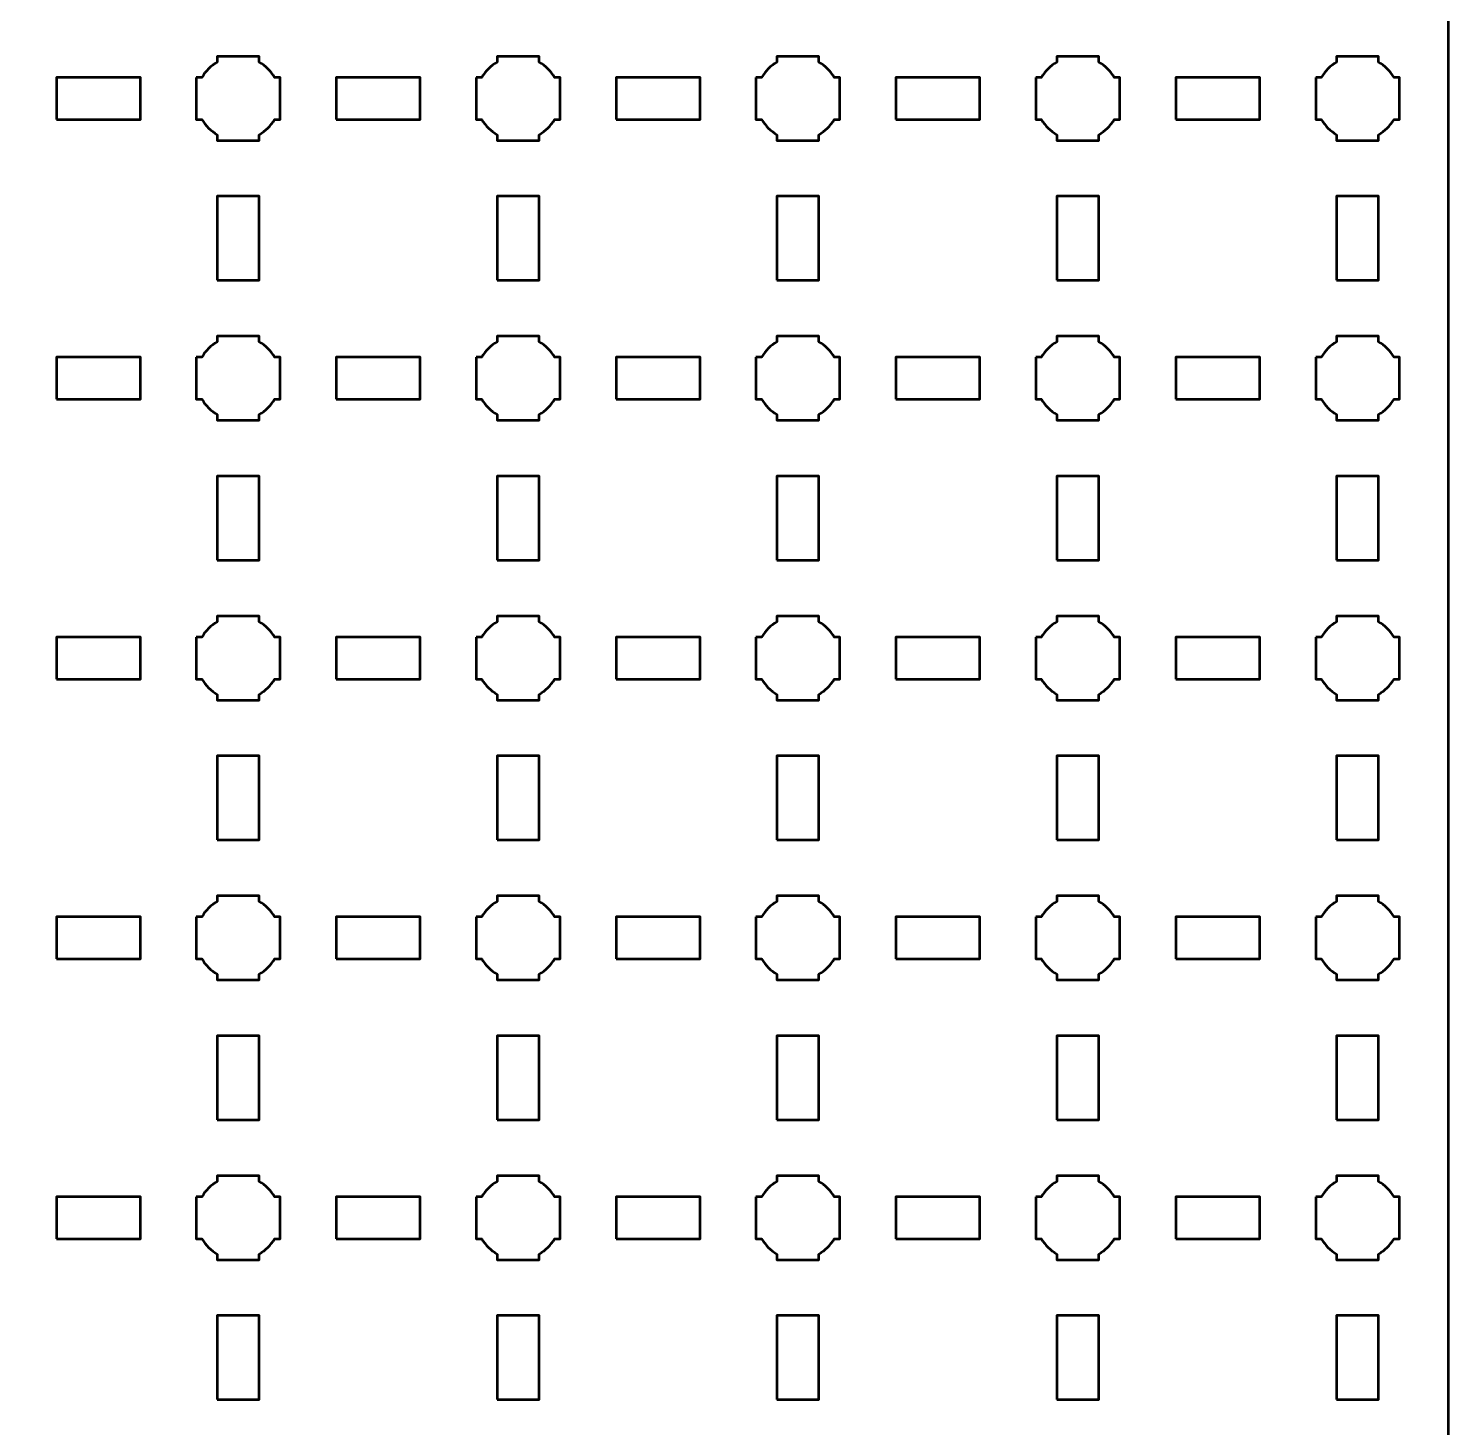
# Model space of a CAD drawing. Header units: centimetres. Extents: x -31.1 to 10.2, y -35.5 to 5.8.
# Drawn here: x 0 to 10.15, y -14.35 to -4.35 of the extents above; entities that cross this region are included whole.
import ezdxf

# ---------------------------------------------------------------- set-up
doc = ezdxf.new("R2010")
doc.units = ezdxf.units.CM
doc.header["$MEASUREMENT"] = 0
doc.layers.add('Layer 1', color=7, linetype='Continuous')

msp = doc.modelspace()

# ---------------------------------------------------------------- linework, layer by layer
at = {"layer": 'Layer 1', "color": 250, "lineweight": 53}
for points in [[(0.2, -5), (0.8, -5), (0.8, -4.7), (0.2, -4.7), (0.2, -5)], [(2.2, -5), (2.8, -5), (2.8, -4.7), (2.2, -4.7), (2.2, -5)], [(4.2, -5), (4.8, -5), (4.8, -4.7), (4.2, -4.7), (4.2, -5)], [(6.2, -5), (6.8, -5), (6.8, -4.7), (6.2, -4.7), (6.2, -5)], [(8.2, -5), (8.8, -5), (8.8, -4.7), (8.2, -4.7), (8.2, -5)], [(1.35, -6.15), (1.65, -6.15), (1.65, -5.55), (1.35, -5.55), (1.35, -6.15)], [(3.35, -6.15), (3.65, -6.15), (3.65, -5.55), (3.35, -5.55), (3.35, -6.15)], [(5.35, -6.15), (5.65, -6.15), (5.65, -5.55), (5.35, -5.55), (5.35, -6.15)], [(7.35, -6.15), (7.65, -6.15), (7.65, -5.55), (7.35, -5.55), (7.35, -6.15)], [(9.35, -6.15), (9.65, -6.15), (9.65, -5.55), (9.35, -5.55), (9.35, -6.15)], [(0.2, -7), (0.8, -7), (0.8, -6.7), (0.2, -6.7), (0.2, -7)], [(2.2, -7), (2.8, -7), (2.8, -6.7), (2.2, -6.7), (2.2, -7)], [(4.2, -7), (4.8, -7), (4.8, -6.7), (4.2, -6.7), (4.2, -7)], [(6.2, -7), (6.8, -7), (6.8, -6.7), (6.2, -6.7), (6.2, -7)], [(8.2, -7), (8.8, -7), (8.8, -6.7), (8.2, -6.7), (8.2, -7)], [(1.35, -8.15), (1.65, -8.15), (1.65, -7.55), (1.35, -7.55), (1.35, -8.15)], [(3.35, -8.15), (3.65, -8.15), (3.65, -7.55), (3.35, -7.55), (3.35, -8.15)], [(5.35, -8.15), (5.65, -8.15), (5.65, -7.55), (5.35, -7.55), (5.35, -8.15)], [(7.35, -8.15), (7.65, -8.15), (7.65, -7.55), (7.35, -7.55), (7.35, -8.15)], [(9.35, -8.15), (9.65, -8.15), (9.65, -7.55), (9.35, -7.55), (9.35, -8.15)], [(0.2, -9), (0.8, -9), (0.8, -8.7), (0.2, -8.7), (0.2, -9)], [(2.2, -9), (2.8, -9), (2.8, -8.7), (2.2, -8.7), (2.2, -9)], [(4.2, -9), (4.8, -9), (4.8, -8.7), (4.2, -8.7), (4.2, -9)], [(6.2, -9), (6.8, -9), (6.8, -8.7), (6.2, -8.7), (6.2, -9)], [(8.2, -9), (8.8, -9), (8.8, -8.7), (8.2, -8.7), (8.2, -9)], [(1.35, -10.15), (1.65, -10.15), (1.65, -9.55), (1.35, -9.55), (1.35, -10.15)], [(3.35, -10.15), (3.65, -10.15), (3.65, -9.55), (3.35, -9.55), (3.35, -10.15)], [(5.35, -10.15), (5.65, -10.15), (5.65, -9.55), (5.35, -9.55), (5.35, -10.15)], [(7.35, -10.15), (7.65, -10.15), (7.65, -9.55), (7.35, -9.55), (7.35, -10.15)], [(9.35, -10.15), (9.65, -10.15), (9.65, -9.55), (9.35, -9.55), (9.35, -10.15)], [(0.2, -11), (0.8, -11), (0.8, -10.7), (0.2, -10.7), (0.2, -11)], [(2.2, -11), (2.8, -11), (2.8, -10.7), (2.2, -10.7), (2.2, -11)], [(4.2, -11), (4.8, -11), (4.8, -10.7), (4.2, -10.7), (4.2, -11)], [(6.2, -11), (6.8, -11), (6.8, -10.7), (6.2, -10.7), (6.2, -11)], [(8.2, -11), (8.8, -11), (8.8, -10.7), (8.2, -10.7), (8.2, -11)], [(1.35, -12.15), (1.65, -12.15), (1.65, -11.55), (1.35, -11.55), (1.35, -12.15)], [(3.35, -12.15), (3.65, -12.15), (3.65, -11.55), (3.35, -11.55), (3.35, -12.15)], [(5.35, -12.15), (5.65, -12.15), (5.65, -11.55), (5.35, -11.55), (5.35, -12.15)], [(7.35, -12.15), (7.65, -12.15), (7.65, -11.55), (7.35, -11.55), (7.35, -12.15)], [(9.35, -12.15), (9.65, -12.15), (9.65, -11.55), (9.35, -11.55), (9.35, -12.15)], [(0.2, -13), (0.8, -13), (0.8, -12.7), (0.2, -12.7), (0.2, -13)], [(2.2, -13), (2.8, -13), (2.8, -12.7), (2.2, -12.7), (2.2, -13)], [(4.2, -13), (4.8, -13), (4.8, -12.7), (4.2, -12.7), (4.2, -13)], [(6.2, -13), (6.8, -13), (6.8, -12.7), (6.2, -12.7), (6.2, -13)], [(8.2, -13), (8.8, -13), (8.8, -12.7), (8.2, -12.7), (8.2, -13)], [(1.35, -14.15), (1.65, -14.15), (1.65, -13.55), (1.35, -13.55), (1.35, -14.15)], [(3.35, -14.15), (3.65, -14.15), (3.65, -13.55), (3.35, -13.55), (3.35, -14.15)], [(5.35, -14.15), (5.65, -14.15), (5.65, -13.55), (5.35, -13.55), (5.35, -14.15)], [(7.35, -14.15), (7.65, -14.15), (7.65, -13.55), (7.35, -13.55), (7.35, -14.15)], [(9.35, -14.15), (9.65, -14.15), (9.65, -13.55), (9.35, -13.55), (9.35, -14.15)]]:
    msp.add_lwpolyline(points, close=True, dxfattribs=at)
msp.add_open_spline([(-31.15, -35), (-31.15, -35), (-31.15, 5.3), (-31.15, 5.3), (-31.15, 5.3), (-31.15, 5.57609), (-30.92609, 5.8), (-30.65, 5.8), (-30.65, 5.8), (-30.65, 5.8), (9.65, 5.8), (9.65, 5.8), (9.65, 5.8), (9.92609, 5.8), (10.15, 5.57609), (10.15, 5.3), (10.15, 5.3), (10.15, 5.3), (10.15, -35), (10.15, -35), (10.15, -35), (10.15, -35.27609), (9.92609, -35.5), (9.65, -35.5), (9.65, -35.5), (9.65, -35.5), (-30.65, -35.5), (-30.65, -35.5), (-30.65, -35.5), (-30.92609, -35.5), (-31.15, -35.27609), (-31.15, -35)], degree=3, knots=[0, 0, 0, 0, 0.125, 0.125, 0.125, 0.125, 0.25, 0.25, 0.25, 0.25, 0.375, 0.375, 0.375, 0.375, 0.5, 0.5, 0.5, 0.5, 0.625, 0.625, 0.625, 0.625, 0.75, 0.75, 0.75, 0.75, 0.875, 0.875, 0.875, 0.875, 1, 1, 1, 1], dxfattribs=at)
at = {"layer": 'Layer 1', "lineweight": 53}
for points in [[(1.2, -4.7), (1.2, -4.7), (1.24015, -4.7), (1.24015, -4.7), (1.24015, -4.7), (1.2665, -4.65447), (1.30447, -4.6165), (1.35, -4.59015), (1.35, -4.59015), (1.35, -4.59015), (1.35, -4.55), (1.35, -4.55), (1.35, -4.55), (1.35, -4.55), (1.5, -4.55), (1.5, -4.55), (1.5, -4.55), (1.5, -4.55), (1.65, -4.55), (1.65, -4.55), (1.65, -4.55), (1.65, -4.55), (1.65, -4.59015), (1.65, -4.59015), (1.65, -4.59015), (1.69553, -4.6165), (1.7335, -4.65447), (1.75985, -4.7), (1.75985, -4.7), (1.75985, -4.7), (1.8, -4.7), (1.8, -4.7), (1.8, -4.7), (1.8, -4.7), (1.8, -4.85), (1.8, -4.85), (1.8, -4.85), (1.8, -4.85), (1.8, -5), (1.8, -5), (1.8, -5), (1.8, -5), (1.75985, -5), (1.75985, -5), (1.75985, -5), (1.7335, -5.04553), (1.69553, -5.0835), (1.65, -5.10985), (1.65, -5.10985), (1.65, -5.10985), (1.65, -5.15), (1.65, -5.15), (1.65, -5.15), (1.65, -5.15), (1.5, -5.15), (1.5, -5.15), (1.5, -5.15), (1.5, -5.15), (1.35, -5.15), (1.35, -5.15), (1.35, -5.15), (1.35, -5.15), (1.35, -5.10985), (1.35, -5.10985), (1.35, -5.10985), (1.30447, -5.0835), (1.2665, -5.04553), (1.24015, -5), (1.24015, -5), (1.24015, -5), (1.2, -5), (1.2, -5), (1.2, -5), (1.2, -5), (1.2, -4.85), (1.2, -4.85), (1.2, -4.85), (1.2, -4.85), (1.2, -4.7), (1.2, -4.7)], [(3.2, -4.7), (3.2, -4.7), (3.24015, -4.7), (3.24015, -4.7), (3.24015, -4.7), (3.2665, -4.65447), (3.30447, -4.6165), (3.35, -4.59015), (3.35, -4.59015), (3.35, -4.59015), (3.35, -4.55), (3.35, -4.55), (3.35, -4.55), (3.35, -4.55), (3.5, -4.55), (3.5, -4.55), (3.5, -4.55), (3.5, -4.55), (3.65, -4.55), (3.65, -4.55), (3.65, -4.55), (3.65, -4.55), (3.65, -4.59015), (3.65, -4.59015), (3.65, -4.59015), (3.69553, -4.6165), (3.7335, -4.65447), (3.75985, -4.7), (3.75985, -4.7), (3.75985, -4.7), (3.8, -4.7), (3.8, -4.7), (3.8, -4.7), (3.8, -4.7), (3.8, -4.85), (3.8, -4.85), (3.8, -4.85), (3.8, -4.85), (3.8, -5), (3.8, -5), (3.8, -5), (3.8, -5), (3.75985, -5), (3.75985, -5), (3.75985, -5), (3.7335, -5.04553), (3.69553, -5.0835), (3.65, -5.10985), (3.65, -5.10985), (3.65, -5.10985), (3.65, -5.15), (3.65, -5.15), (3.65, -5.15), (3.65, -5.15), (3.5, -5.15), (3.5, -5.15), (3.5, -5.15), (3.5, -5.15), (3.35, -5.15), (3.35, -5.15), (3.35, -5.15), (3.35, -5.15), (3.35, -5.10985), (3.35, -5.10985), (3.35, -5.10985), (3.30447, -5.0835), (3.2665, -5.04553), (3.24015, -5), (3.24015, -5), (3.24015, -5), (3.2, -5), (3.2, -5), (3.2, -5), (3.2, -5), (3.2, -4.85), (3.2, -4.85), (3.2, -4.85), (3.2, -4.85), (3.2, -4.7), (3.2, -4.7)], [(5.2, -4.7), (5.2, -4.7), (5.24015, -4.7), (5.24015, -4.7), (5.24015, -4.7), (5.2665, -4.65447), (5.30447, -4.6165), (5.35, -4.59015), (5.35, -4.59015), (5.35, -4.59015), (5.35, -4.55), (5.35, -4.55), (5.35, -4.55), (5.35, -4.55), (5.5, -4.55), (5.5, -4.55), (5.5, -4.55), (5.5, -4.55), (5.65, -4.55), (5.65, -4.55), (5.65, -4.55), (5.65, -4.55), (5.65, -4.59015), (5.65, -4.59015), (5.65, -4.59015), (5.69553, -4.6165), (5.7335, -4.65447), (5.75985, -4.7), (5.75985, -4.7), (5.75985, -4.7), (5.8, -4.7), (5.8, -4.7), (5.8, -4.7), (5.8, -4.7), (5.8, -4.85), (5.8, -4.85), (5.8, -4.85), (5.8, -4.85), (5.8, -5), (5.8, -5), (5.8, -5), (5.8, -5), (5.75985, -5), (5.75985, -5), (5.75985, -5), (5.7335, -5.04553), (5.69553, -5.0835), (5.65, -5.10985), (5.65, -5.10985), (5.65, -5.10985), (5.65, -5.15), (5.65, -5.15), (5.65, -5.15), (5.65, -5.15), (5.5, -5.15), (5.5, -5.15), (5.5, -5.15), (5.5, -5.15), (5.35, -5.15), (5.35, -5.15), (5.35, -5.15), (5.35, -5.15), (5.35, -5.10985), (5.35, -5.10985), (5.35, -5.10985), (5.30447, -5.0835), (5.2665, -5.04553), (5.24015, -5), (5.24015, -5), (5.24015, -5), (5.2, -5), (5.2, -5), (5.2, -5), (5.2, -5), (5.2, -4.85), (5.2, -4.85), (5.2, -4.85), (5.2, -4.85), (5.2, -4.7), (5.2, -4.7)], [(7.2, -4.7), (7.2, -4.7), (7.24015, -4.7), (7.24015, -4.7), (7.24015, -4.7), (7.2665, -4.65447), (7.30447, -4.6165), (7.35, -4.59015), (7.35, -4.59015), (7.35, -4.59015), (7.35, -4.55), (7.35, -4.55), (7.35, -4.55), (7.35, -4.55), (7.5, -4.55), (7.5, -4.55), (7.5, -4.55), (7.5, -4.55), (7.65, -4.55), (7.65, -4.55), (7.65, -4.55), (7.65, -4.55), (7.65, -4.59015), (7.65, -4.59015), (7.65, -4.59015), (7.69553, -4.6165), (7.7335, -4.65447), (7.75985, -4.7), (7.75985, -4.7), (7.75985, -4.7), (7.8, -4.7), (7.8, -4.7), (7.8, -4.7), (7.8, -4.7), (7.8, -4.85), (7.8, -4.85), (7.8, -4.85), (7.8, -4.85), (7.8, -5), (7.8, -5), (7.8, -5), (7.8, -5), (7.75985, -5), (7.75985, -5), (7.75985, -5), (7.7335, -5.04553), (7.69553, -5.0835), (7.65, -5.10985), (7.65, -5.10985), (7.65, -5.10985), (7.65, -5.15), (7.65, -5.15), (7.65, -5.15), (7.65, -5.15), (7.5, -5.15), (7.5, -5.15), (7.5, -5.15), (7.5, -5.15), (7.35, -5.15), (7.35, -5.15), (7.35, -5.15), (7.35, -5.15), (7.35, -5.10985), (7.35, -5.10985), (7.35, -5.10985), (7.30447, -5.0835), (7.2665, -5.04553), (7.24015, -5), (7.24015, -5), (7.24015, -5), (7.2, -5), (7.2, -5), (7.2, -5), (7.2, -5), (7.2, -4.85), (7.2, -4.85), (7.2, -4.85), (7.2, -4.85), (7.2, -4.7), (7.2, -4.7)], [(9.2, -4.7), (9.2, -4.7), (9.24015, -4.7), (9.24015, -4.7), (9.24015, -4.7), (9.2665, -4.65447), (9.30447, -4.6165), (9.35, -4.59015), (9.35, -4.59015), (9.35, -4.59015), (9.35, -4.55), (9.35, -4.55), (9.35, -4.55), (9.35, -4.55), (9.5, -4.55), (9.5, -4.55), (9.5, -4.55), (9.5, -4.55), (9.65, -4.55), (9.65, -4.55), (9.65, -4.55), (9.65, -4.55), (9.65, -4.59015), (9.65, -4.59015), (9.65, -4.59015), (9.69553, -4.6165), (9.7335, -4.65447), (9.75985, -4.7), (9.75985, -4.7), (9.75985, -4.7), (9.8, -4.7), (9.8, -4.7), (9.8, -4.7), (9.8, -4.7), (9.8, -4.85), (9.8, -4.85), (9.8, -4.85), (9.8, -4.85), (9.8, -5), (9.8, -5), (9.8, -5), (9.8, -5), (9.75985, -5), (9.75985, -5), (9.75985, -5), (9.7335, -5.04553), (9.69553, -5.0835), (9.65, -5.10985), (9.65, -5.10985), (9.65, -5.10985), (9.65, -5.15), (9.65, -5.15), (9.65, -5.15), (9.65, -5.15), (9.5, -5.15), (9.5, -5.15), (9.5, -5.15), (9.5, -5.15), (9.35, -5.15), (9.35, -5.15), (9.35, -5.15), (9.35, -5.15), (9.35, -5.10985), (9.35, -5.10985), (9.35, -5.10985), (9.30447, -5.0835), (9.2665, -5.04553), (9.24015, -5), (9.24015, -5), (9.24015, -5), (9.2, -5), (9.2, -5), (9.2, -5), (9.2, -5), (9.2, -4.85), (9.2, -4.85), (9.2, -4.85), (9.2, -4.85), (9.2, -4.7), (9.2, -4.7)], [(1.2, -6.7), (1.2, -6.7), (1.24015, -6.7), (1.24015, -6.7), (1.24015, -6.7), (1.2665, -6.65447), (1.30447, -6.6165), (1.35, -6.59015), (1.35, -6.59015), (1.35, -6.59015), (1.35, -6.55), (1.35, -6.55), (1.35, -6.55), (1.35, -6.55), (1.5, -6.55), (1.5, -6.55), (1.5, -6.55), (1.5, -6.55), (1.65, -6.55), (1.65, -6.55), (1.65, -6.55), (1.65, -6.55), (1.65, -6.59015), (1.65, -6.59015), (1.65, -6.59015), (1.69553, -6.6165), (1.7335, -6.65447), (1.75985, -6.7), (1.75985, -6.7), (1.75985, -6.7), (1.8, -6.7), (1.8, -6.7), (1.8, -6.7), (1.8, -6.7), (1.8, -6.85), (1.8, -6.85), (1.8, -6.85), (1.8, -6.85), (1.8, -7), (1.8, -7), (1.8, -7), (1.8, -7), (1.75985, -7), (1.75985, -7), (1.75985, -7), (1.7335, -7.04553), (1.69553, -7.0835), (1.65, -7.10985), (1.65, -7.10985), (1.65, -7.10985), (1.65, -7.15), (1.65, -7.15), (1.65, -7.15), (1.65, -7.15), (1.5, -7.15), (1.5, -7.15), (1.5, -7.15), (1.5, -7.15), (1.35, -7.15), (1.35, -7.15), (1.35, -7.15), (1.35, -7.15), (1.35, -7.10985), (1.35, -7.10985), (1.35, -7.10985), (1.30447, -7.0835), (1.2665, -7.04553), (1.24015, -7), (1.24015, -7), (1.24015, -7), (1.2, -7), (1.2, -7), (1.2, -7), (1.2, -7), (1.2, -6.85), (1.2, -6.85), (1.2, -6.85), (1.2, -6.85), (1.2, -6.7), (1.2, -6.7)], [(3.2, -6.7), (3.2, -6.7), (3.24015, -6.7), (3.24015, -6.7), (3.24015, -6.7), (3.2665, -6.65447), (3.30447, -6.6165), (3.35, -6.59015), (3.35, -6.59015), (3.35, -6.59015), (3.35, -6.55), (3.35, -6.55), (3.35, -6.55), (3.35, -6.55), (3.5, -6.55), (3.5, -6.55), (3.5, -6.55), (3.5, -6.55), (3.65, -6.55), (3.65, -6.55), (3.65, -6.55), (3.65, -6.55), (3.65, -6.59015), (3.65, -6.59015), (3.65, -6.59015), (3.69553, -6.6165), (3.7335, -6.65447), (3.75985, -6.7), (3.75985, -6.7), (3.75985, -6.7), (3.8, -6.7), (3.8, -6.7), (3.8, -6.7), (3.8, -6.7), (3.8, -6.85), (3.8, -6.85), (3.8, -6.85), (3.8, -6.85), (3.8, -7), (3.8, -7), (3.8, -7), (3.8, -7), (3.75985, -7), (3.75985, -7), (3.75985, -7), (3.7335, -7.04553), (3.69553, -7.0835), (3.65, -7.10985), (3.65, -7.10985), (3.65, -7.10985), (3.65, -7.15), (3.65, -7.15), (3.65, -7.15), (3.65, -7.15), (3.5, -7.15), (3.5, -7.15), (3.5, -7.15), (3.5, -7.15), (3.35, -7.15), (3.35, -7.15), (3.35, -7.15), (3.35, -7.15), (3.35, -7.10985), (3.35, -7.10985), (3.35, -7.10985), (3.30447, -7.0835), (3.2665, -7.04553), (3.24015, -7), (3.24015, -7), (3.24015, -7), (3.2, -7), (3.2, -7), (3.2, -7), (3.2, -7), (3.2, -6.85), (3.2, -6.85), (3.2, -6.85), (3.2, -6.85), (3.2, -6.7), (3.2, -6.7)], [(5.2, -6.7), (5.2, -6.7), (5.24015, -6.7), (5.24015, -6.7), (5.24015, -6.7), (5.2665, -6.65447), (5.30447, -6.6165), (5.35, -6.59015), (5.35, -6.59015), (5.35, -6.59015), (5.35, -6.55), (5.35, -6.55), (5.35, -6.55), (5.35, -6.55), (5.5, -6.55), (5.5, -6.55), (5.5, -6.55), (5.5, -6.55), (5.65, -6.55), (5.65, -6.55), (5.65, -6.55), (5.65, -6.55), (5.65, -6.59015), (5.65, -6.59015), (5.65, -6.59015), (5.69553, -6.6165), (5.7335, -6.65447), (5.75985, -6.7), (5.75985, -6.7), (5.75985, -6.7), (5.8, -6.7), (5.8, -6.7), (5.8, -6.7), (5.8, -6.7), (5.8, -6.85), (5.8, -6.85), (5.8, -6.85), (5.8, -6.85), (5.8, -7), (5.8, -7), (5.8, -7), (5.8, -7), (5.75985, -7), (5.75985, -7), (5.75985, -7), (5.7335, -7.04553), (5.69553, -7.0835), (5.65, -7.10985), (5.65, -7.10985), (5.65, -7.10985), (5.65, -7.15), (5.65, -7.15), (5.65, -7.15), (5.65, -7.15), (5.5, -7.15), (5.5, -7.15), (5.5, -7.15), (5.5, -7.15), (5.35, -7.15), (5.35, -7.15), (5.35, -7.15), (5.35, -7.15), (5.35, -7.10985), (5.35, -7.10985), (5.35, -7.10985), (5.30447, -7.0835), (5.2665, -7.04553), (5.24015, -7), (5.24015, -7), (5.24015, -7), (5.2, -7), (5.2, -7), (5.2, -7), (5.2, -7), (5.2, -6.85), (5.2, -6.85), (5.2, -6.85), (5.2, -6.85), (5.2, -6.7), (5.2, -6.7)], [(7.2, -6.7), (7.2, -6.7), (7.24015, -6.7), (7.24015, -6.7), (7.24015, -6.7), (7.2665, -6.65447), (7.30447, -6.6165), (7.35, -6.59015), (7.35, -6.59015), (7.35, -6.59015), (7.35, -6.55), (7.35, -6.55), (7.35, -6.55), (7.35, -6.55), (7.5, -6.55), (7.5, -6.55), (7.5, -6.55), (7.5, -6.55), (7.65, -6.55), (7.65, -6.55), (7.65, -6.55), (7.65, -6.55), (7.65, -6.59015), (7.65, -6.59015), (7.65, -6.59015), (7.69553, -6.6165), (7.7335, -6.65447), (7.75985, -6.7), (7.75985, -6.7), (7.75985, -6.7), (7.8, -6.7), (7.8, -6.7), (7.8, -6.7), (7.8, -6.7), (7.8, -6.85), (7.8, -6.85), (7.8, -6.85), (7.8, -6.85), (7.8, -7), (7.8, -7), (7.8, -7), (7.8, -7), (7.75985, -7), (7.75985, -7), (7.75985, -7), (7.7335, -7.04553), (7.69553, -7.0835), (7.65, -7.10985), (7.65, -7.10985), (7.65, -7.10985), (7.65, -7.15), (7.65, -7.15), (7.65, -7.15), (7.65, -7.15), (7.5, -7.15), (7.5, -7.15), (7.5, -7.15), (7.5, -7.15), (7.35, -7.15), (7.35, -7.15), (7.35, -7.15), (7.35, -7.15), (7.35, -7.10985), (7.35, -7.10985), (7.35, -7.10985), (7.30447, -7.0835), (7.2665, -7.04553), (7.24015, -7), (7.24015, -7), (7.24015, -7), (7.2, -7), (7.2, -7), (7.2, -7), (7.2, -7), (7.2, -6.85), (7.2, -6.85), (7.2, -6.85), (7.2, -6.85), (7.2, -6.7), (7.2, -6.7)], [(9.2, -6.7), (9.2, -6.7), (9.24015, -6.7), (9.24015, -6.7), (9.24015, -6.7), (9.2665, -6.65447), (9.30447, -6.6165), (9.35, -6.59015), (9.35, -6.59015), (9.35, -6.59015), (9.35, -6.55), (9.35, -6.55), (9.35, -6.55), (9.35, -6.55), (9.5, -6.55), (9.5, -6.55), (9.5, -6.55), (9.5, -6.55), (9.65, -6.55), (9.65, -6.55), (9.65, -6.55), (9.65, -6.55), (9.65, -6.59015), (9.65, -6.59015), (9.65, -6.59015), (9.69553, -6.6165), (9.7335, -6.65447), (9.75985, -6.7), (9.75985, -6.7), (9.75985, -6.7), (9.8, -6.7), (9.8, -6.7), (9.8, -6.7), (9.8, -6.7), (9.8, -6.85), (9.8, -6.85), (9.8, -6.85), (9.8, -6.85), (9.8, -7), (9.8, -7), (9.8, -7), (9.8, -7), (9.75985, -7), (9.75985, -7), (9.75985, -7), (9.7335, -7.04553), (9.69553, -7.0835), (9.65, -7.10985), (9.65, -7.10985), (9.65, -7.10985), (9.65, -7.15), (9.65, -7.15), (9.65, -7.15), (9.65, -7.15), (9.5, -7.15), (9.5, -7.15), (9.5, -7.15), (9.5, -7.15), (9.35, -7.15), (9.35, -7.15), (9.35, -7.15), (9.35, -7.15), (9.35, -7.10985), (9.35, -7.10985), (9.35, -7.10985), (9.30447, -7.0835), (9.2665, -7.04553), (9.24015, -7), (9.24015, -7), (9.24015, -7), (9.2, -7), (9.2, -7), (9.2, -7), (9.2, -7), (9.2, -6.85), (9.2, -6.85), (9.2, -6.85), (9.2, -6.85), (9.2, -6.7), (9.2, -6.7)], [(1.2, -8.7), (1.2, -8.7), (1.24015, -8.7), (1.24015, -8.7), (1.24015, -8.7), (1.2665, -8.65447), (1.30447, -8.6165), (1.35, -8.59015), (1.35, -8.59015), (1.35, -8.59015), (1.35, -8.55), (1.35, -8.55), (1.35, -8.55), (1.35, -8.55), (1.5, -8.55), (1.5, -8.55), (1.5, -8.55), (1.5, -8.55), (1.65, -8.55), (1.65, -8.55), (1.65, -8.55), (1.65, -8.55), (1.65, -8.59015), (1.65, -8.59015), (1.65, -8.59015), (1.69553, -8.6165), (1.7335, -8.65447), (1.75985, -8.7), (1.75985, -8.7), (1.75985, -8.7), (1.8, -8.7), (1.8, -8.7), (1.8, -8.7), (1.8, -8.7), (1.8, -8.85), (1.8, -8.85), (1.8, -8.85), (1.8, -8.85), (1.8, -9), (1.8, -9), (1.8, -9), (1.8, -9), (1.75985, -9), (1.75985, -9), (1.75985, -9), (1.7335, -9.04553), (1.69553, -9.0835), (1.65, -9.10985), (1.65, -9.10985), (1.65, -9.10985), (1.65, -9.15), (1.65, -9.15), (1.65, -9.15), (1.65, -9.15), (1.5, -9.15), (1.5, -9.15), (1.5, -9.15), (1.5, -9.15), (1.35, -9.15), (1.35, -9.15), (1.35, -9.15), (1.35, -9.15), (1.35, -9.10985), (1.35, -9.10985), (1.35, -9.10985), (1.30447, -9.0835), (1.2665, -9.04553), (1.24015, -9), (1.24015, -9), (1.24015, -9), (1.2, -9), (1.2, -9), (1.2, -9), (1.2, -9), (1.2, -8.85), (1.2, -8.85), (1.2, -8.85), (1.2, -8.85), (1.2, -8.7), (1.2, -8.7)], [(3.2, -8.7), (3.2, -8.7), (3.24015, -8.7), (3.24015, -8.7), (3.24015, -8.7), (3.2665, -8.65447), (3.30447, -8.6165), (3.35, -8.59015), (3.35, -8.59015), (3.35, -8.59015), (3.35, -8.55), (3.35, -8.55), (3.35, -8.55), (3.35, -8.55), (3.5, -8.55), (3.5, -8.55), (3.5, -8.55), (3.5, -8.55), (3.65, -8.55), (3.65, -8.55), (3.65, -8.55), (3.65, -8.55), (3.65, -8.59015), (3.65, -8.59015), (3.65, -8.59015), (3.69553, -8.6165), (3.7335, -8.65447), (3.75985, -8.7), (3.75985, -8.7), (3.75985, -8.7), (3.8, -8.7), (3.8, -8.7), (3.8, -8.7), (3.8, -8.7), (3.8, -8.85), (3.8, -8.85), (3.8, -8.85), (3.8, -8.85), (3.8, -9), (3.8, -9), (3.8, -9), (3.8, -9), (3.75985, -9), (3.75985, -9), (3.75985, -9), (3.7335, -9.04553), (3.69553, -9.0835), (3.65, -9.10985), (3.65, -9.10985), (3.65, -9.10985), (3.65, -9.15), (3.65, -9.15), (3.65, -9.15), (3.65, -9.15), (3.5, -9.15), (3.5, -9.15), (3.5, -9.15), (3.5, -9.15), (3.35, -9.15), (3.35, -9.15), (3.35, -9.15), (3.35, -9.15), (3.35, -9.10985), (3.35, -9.10985), (3.35, -9.10985), (3.30447, -9.0835), (3.2665, -9.04553), (3.24015, -9), (3.24015, -9), (3.24015, -9), (3.2, -9), (3.2, -9), (3.2, -9), (3.2, -9), (3.2, -8.85), (3.2, -8.85), (3.2, -8.85), (3.2, -8.85), (3.2, -8.7), (3.2, -8.7)], [(5.2, -8.7), (5.2, -8.7), (5.24015, -8.7), (5.24015, -8.7), (5.24015, -8.7), (5.2665, -8.65447), (5.30447, -8.6165), (5.35, -8.59015), (5.35, -8.59015), (5.35, -8.59015), (5.35, -8.55), (5.35, -8.55), (5.35, -8.55), (5.35, -8.55), (5.5, -8.55), (5.5, -8.55), (5.5, -8.55), (5.5, -8.55), (5.65, -8.55), (5.65, -8.55), (5.65, -8.55), (5.65, -8.55), (5.65, -8.59015), (5.65, -8.59015), (5.65, -8.59015), (5.69553, -8.6165), (5.7335, -8.65447), (5.75985, -8.7), (5.75985, -8.7), (5.75985, -8.7), (5.8, -8.7), (5.8, -8.7), (5.8, -8.7), (5.8, -8.7), (5.8, -8.85), (5.8, -8.85), (5.8, -8.85), (5.8, -8.85), (5.8, -9), (5.8, -9), (5.8, -9), (5.8, -9), (5.75985, -9), (5.75985, -9), (5.75985, -9), (5.7335, -9.04553), (5.69553, -9.0835), (5.65, -9.10985), (5.65, -9.10985), (5.65, -9.10985), (5.65, -9.15), (5.65, -9.15), (5.65, -9.15), (5.65, -9.15), (5.5, -9.15), (5.5, -9.15), (5.5, -9.15), (5.5, -9.15), (5.35, -9.15), (5.35, -9.15), (5.35, -9.15), (5.35, -9.15), (5.35, -9.10985), (5.35, -9.10985), (5.35, -9.10985), (5.30447, -9.0835), (5.2665, -9.04553), (5.24015, -9), (5.24015, -9), (5.24015, -9), (5.2, -9), (5.2, -9), (5.2, -9), (5.2, -9), (5.2, -8.85), (5.2, -8.85), (5.2, -8.85), (5.2, -8.85), (5.2, -8.7), (5.2, -8.7)], [(7.2, -8.7), (7.2, -8.7), (7.24015, -8.7), (7.24015, -8.7), (7.24015, -8.7), (7.2665, -8.65447), (7.30447, -8.6165), (7.35, -8.59015), (7.35, -8.59015), (7.35, -8.59015), (7.35, -8.55), (7.35, -8.55), (7.35, -8.55), (7.35, -8.55), (7.5, -8.55), (7.5, -8.55), (7.5, -8.55), (7.5, -8.55), (7.65, -8.55), (7.65, -8.55), (7.65, -8.55), (7.65, -8.55), (7.65, -8.59015), (7.65, -8.59015), (7.65, -8.59015), (7.69553, -8.6165), (7.7335, -8.65447), (7.75985, -8.7), (7.75985, -8.7), (7.75985, -8.7), (7.8, -8.7), (7.8, -8.7), (7.8, -8.7), (7.8, -8.7), (7.8, -8.85), (7.8, -8.85), (7.8, -8.85), (7.8, -8.85), (7.8, -9), (7.8, -9), (7.8, -9), (7.8, -9), (7.75985, -9), (7.75985, -9), (7.75985, -9), (7.7335, -9.04553), (7.69553, -9.0835), (7.65, -9.10985), (7.65, -9.10985), (7.65, -9.10985), (7.65, -9.15), (7.65, -9.15), (7.65, -9.15), (7.65, -9.15), (7.5, -9.15), (7.5, -9.15), (7.5, -9.15), (7.5, -9.15), (7.35, -9.15), (7.35, -9.15), (7.35, -9.15), (7.35, -9.15), (7.35, -9.10985), (7.35, -9.10985), (7.35, -9.10985), (7.30447, -9.0835), (7.2665, -9.04553), (7.24015, -9), (7.24015, -9), (7.24015, -9), (7.2, -9), (7.2, -9), (7.2, -9), (7.2, -9), (7.2, -8.85), (7.2, -8.85), (7.2, -8.85), (7.2, -8.85), (7.2, -8.7), (7.2, -8.7)], [(9.2, -8.7), (9.2, -8.7), (9.24015, -8.7), (9.24015, -8.7), (9.24015, -8.7), (9.2665, -8.65447), (9.30447, -8.6165), (9.35, -8.59015), (9.35, -8.59015), (9.35, -8.59015), (9.35, -8.55), (9.35, -8.55), (9.35, -8.55), (9.35, -8.55), (9.5, -8.55), (9.5, -8.55), (9.5, -8.55), (9.5, -8.55), (9.65, -8.55), (9.65, -8.55), (9.65, -8.55), (9.65, -8.55), (9.65, -8.59015), (9.65, -8.59015), (9.65, -8.59015), (9.69553, -8.6165), (9.7335, -8.65447), (9.75985, -8.7), (9.75985, -8.7), (9.75985, -8.7), (9.8, -8.7), (9.8, -8.7), (9.8, -8.7), (9.8, -8.7), (9.8, -8.85), (9.8, -8.85), (9.8, -8.85), (9.8, -8.85), (9.8, -9), (9.8, -9), (9.8, -9), (9.8, -9), (9.75985, -9), (9.75985, -9), (9.75985, -9), (9.7335, -9.04553), (9.69553, -9.0835), (9.65, -9.10985), (9.65, -9.10985), (9.65, -9.10985), (9.65, -9.15), (9.65, -9.15), (9.65, -9.15), (9.65, -9.15), (9.5, -9.15), (9.5, -9.15), (9.5, -9.15), (9.5, -9.15), (9.35, -9.15), (9.35, -9.15), (9.35, -9.15), (9.35, -9.15), (9.35, -9.10985), (9.35, -9.10985), (9.35, -9.10985), (9.30447, -9.0835), (9.2665, -9.04553), (9.24015, -9), (9.24015, -9), (9.24015, -9), (9.2, -9), (9.2, -9), (9.2, -9), (9.2, -9), (9.2, -8.85), (9.2, -8.85), (9.2, -8.85), (9.2, -8.85), (9.2, -8.7), (9.2, -8.7)], [(1.2, -10.7), (1.2, -10.7), (1.24015, -10.7), (1.24015, -10.7), (1.24015, -10.7), (1.2665, -10.65447), (1.30447, -10.6165), (1.35, -10.59015), (1.35, -10.59015), (1.35, -10.59015), (1.35, -10.55), (1.35, -10.55), (1.35, -10.55), (1.35, -10.55), (1.5, -10.55), (1.5, -10.55), (1.5, -10.55), (1.5, -10.55), (1.65, -10.55), (1.65, -10.55), (1.65, -10.55), (1.65, -10.55), (1.65, -10.59015), (1.65, -10.59015), (1.65, -10.59015), (1.69553, -10.6165), (1.7335, -10.65447), (1.75985, -10.7), (1.75985, -10.7), (1.75985, -10.7), (1.8, -10.7), (1.8, -10.7), (1.8, -10.7), (1.8, -10.7), (1.8, -10.85), (1.8, -10.85), (1.8, -10.85), (1.8, -10.85), (1.8, -11), (1.8, -11), (1.8, -11), (1.8, -11), (1.75985, -11), (1.75985, -11), (1.75985, -11), (1.7335, -11.04553), (1.69553, -11.0835), (1.65, -11.10985), (1.65, -11.10985), (1.65, -11.10985), (1.65, -11.15), (1.65, -11.15), (1.65, -11.15), (1.65, -11.15), (1.5, -11.15), (1.5, -11.15), (1.5, -11.15), (1.5, -11.15), (1.35, -11.15), (1.35, -11.15), (1.35, -11.15), (1.35, -11.15), (1.35, -11.10985), (1.35, -11.10985), (1.35, -11.10985), (1.30447, -11.0835), (1.2665, -11.04553), (1.24015, -11), (1.24015, -11), (1.24015, -11), (1.2, -11), (1.2, -11), (1.2, -11), (1.2, -11), (1.2, -10.85), (1.2, -10.85), (1.2, -10.85), (1.2, -10.85), (1.2, -10.7), (1.2, -10.7)], [(3.2, -10.7), (3.2, -10.7), (3.24015, -10.7), (3.24015, -10.7), (3.24015, -10.7), (3.2665, -10.65447), (3.30447, -10.6165), (3.35, -10.59015), (3.35, -10.59015), (3.35, -10.59015), (3.35, -10.55), (3.35, -10.55), (3.35, -10.55), (3.35, -10.55), (3.5, -10.55), (3.5, -10.55), (3.5, -10.55), (3.5, -10.55), (3.65, -10.55), (3.65, -10.55), (3.65, -10.55), (3.65, -10.55), (3.65, -10.59015), (3.65, -10.59015), (3.65, -10.59015), (3.69553, -10.6165), (3.7335, -10.65447), (3.75985, -10.7), (3.75985, -10.7), (3.75985, -10.7), (3.8, -10.7), (3.8, -10.7), (3.8, -10.7), (3.8, -10.7), (3.8, -10.85), (3.8, -10.85), (3.8, -10.85), (3.8, -10.85), (3.8, -11), (3.8, -11), (3.8, -11), (3.8, -11), (3.75985, -11), (3.75985, -11), (3.75985, -11), (3.7335, -11.04553), (3.69553, -11.0835), (3.65, -11.10985), (3.65, -11.10985), (3.65, -11.10985), (3.65, -11.15), (3.65, -11.15), (3.65, -11.15), (3.65, -11.15), (3.5, -11.15), (3.5, -11.15), (3.5, -11.15), (3.5, -11.15), (3.35, -11.15), (3.35, -11.15), (3.35, -11.15), (3.35, -11.15), (3.35, -11.10985), (3.35, -11.10985), (3.35, -11.10985), (3.30447, -11.0835), (3.2665, -11.04553), (3.24015, -11), (3.24015, -11), (3.24015, -11), (3.2, -11), (3.2, -11), (3.2, -11), (3.2, -11), (3.2, -10.85), (3.2, -10.85), (3.2, -10.85), (3.2, -10.85), (3.2, -10.7), (3.2, -10.7)], [(5.2, -10.7), (5.2, -10.7), (5.24015, -10.7), (5.24015, -10.7), (5.24015, -10.7), (5.2665, -10.65447), (5.30447, -10.6165), (5.35, -10.59015), (5.35, -10.59015), (5.35, -10.59015), (5.35, -10.55), (5.35, -10.55), (5.35, -10.55), (5.35, -10.55), (5.5, -10.55), (5.5, -10.55), (5.5, -10.55), (5.5, -10.55), (5.65, -10.55), (5.65, -10.55), (5.65, -10.55), (5.65, -10.55), (5.65, -10.59015), (5.65, -10.59015), (5.65, -10.59015), (5.69553, -10.6165), (5.7335, -10.65447), (5.75985, -10.7), (5.75985, -10.7), (5.75985, -10.7), (5.8, -10.7), (5.8, -10.7), (5.8, -10.7), (5.8, -10.7), (5.8, -10.85), (5.8, -10.85), (5.8, -10.85), (5.8, -10.85), (5.8, -11), (5.8, -11), (5.8, -11), (5.8, -11), (5.75985, -11), (5.75985, -11), (5.75985, -11), (5.7335, -11.04553), (5.69553, -11.0835), (5.65, -11.10985), (5.65, -11.10985), (5.65, -11.10985), (5.65, -11.15), (5.65, -11.15), (5.65, -11.15), (5.65, -11.15), (5.5, -11.15), (5.5, -11.15), (5.5, -11.15), (5.5, -11.15), (5.35, -11.15), (5.35, -11.15), (5.35, -11.15), (5.35, -11.15), (5.35, -11.10985), (5.35, -11.10985), (5.35, -11.10985), (5.30447, -11.0835), (5.2665, -11.04553), (5.24015, -11), (5.24015, -11), (5.24015, -11), (5.2, -11), (5.2, -11), (5.2, -11), (5.2, -11), (5.2, -10.85), (5.2, -10.85), (5.2, -10.85), (5.2, -10.85), (5.2, -10.7), (5.2, -10.7)], [(7.2, -10.7), (7.2, -10.7), (7.24015, -10.7), (7.24015, -10.7), (7.24015, -10.7), (7.2665, -10.65447), (7.30447, -10.6165), (7.35, -10.59015), (7.35, -10.59015), (7.35, -10.59015), (7.35, -10.55), (7.35, -10.55), (7.35, -10.55), (7.35, -10.55), (7.5, -10.55), (7.5, -10.55), (7.5, -10.55), (7.5, -10.55), (7.65, -10.55), (7.65, -10.55), (7.65, -10.55), (7.65, -10.55), (7.65, -10.59015), (7.65, -10.59015), (7.65, -10.59015), (7.69553, -10.6165), (7.7335, -10.65447), (7.75985, -10.7), (7.75985, -10.7), (7.75985, -10.7), (7.8, -10.7), (7.8, -10.7), (7.8, -10.7), (7.8, -10.7), (7.8, -10.85), (7.8, -10.85), (7.8, -10.85), (7.8, -10.85), (7.8, -11), (7.8, -11), (7.8, -11), (7.8, -11), (7.75985, -11), (7.75985, -11), (7.75985, -11), (7.7335, -11.04553), (7.69553, -11.0835), (7.65, -11.10985), (7.65, -11.10985), (7.65, -11.10985), (7.65, -11.15), (7.65, -11.15), (7.65, -11.15), (7.65, -11.15), (7.5, -11.15), (7.5, -11.15), (7.5, -11.15), (7.5, -11.15), (7.35, -11.15), (7.35, -11.15), (7.35, -11.15), (7.35, -11.15), (7.35, -11.10985), (7.35, -11.10985), (7.35, -11.10985), (7.30447, -11.0835), (7.2665, -11.04553), (7.24015, -11), (7.24015, -11), (7.24015, -11), (7.2, -11), (7.2, -11), (7.2, -11), (7.2, -11), (7.2, -10.85), (7.2, -10.85), (7.2, -10.85), (7.2, -10.85), (7.2, -10.7), (7.2, -10.7)], [(9.2, -10.7), (9.2, -10.7), (9.24015, -10.7), (9.24015, -10.7), (9.24015, -10.7), (9.2665, -10.65447), (9.30447, -10.6165), (9.35, -10.59015), (9.35, -10.59015), (9.35, -10.59015), (9.35, -10.55), (9.35, -10.55), (9.35, -10.55), (9.35, -10.55), (9.5, -10.55), (9.5, -10.55), (9.5, -10.55), (9.5, -10.55), (9.65, -10.55), (9.65, -10.55), (9.65, -10.55), (9.65, -10.55), (9.65, -10.59015), (9.65, -10.59015), (9.65, -10.59015), (9.69553, -10.6165), (9.7335, -10.65447), (9.75985, -10.7), (9.75985, -10.7), (9.75985, -10.7), (9.8, -10.7), (9.8, -10.7), (9.8, -10.7), (9.8, -10.7), (9.8, -10.85), (9.8, -10.85), (9.8, -10.85), (9.8, -10.85), (9.8, -11), (9.8, -11), (9.8, -11), (9.8, -11), (9.75985, -11), (9.75985, -11), (9.75985, -11), (9.7335, -11.04553), (9.69553, -11.0835), (9.65, -11.10985), (9.65, -11.10985), (9.65, -11.10985), (9.65, -11.15), (9.65, -11.15), (9.65, -11.15), (9.65, -11.15), (9.5, -11.15), (9.5, -11.15), (9.5, -11.15), (9.5, -11.15), (9.35, -11.15), (9.35, -11.15), (9.35, -11.15), (9.35, -11.15), (9.35, -11.10985), (9.35, -11.10985), (9.35, -11.10985), (9.30447, -11.0835), (9.2665, -11.04553), (9.24015, -11), (9.24015, -11), (9.24015, -11), (9.2, -11), (9.2, -11), (9.2, -11), (9.2, -11), (9.2, -10.85), (9.2, -10.85), (9.2, -10.85), (9.2, -10.85), (9.2, -10.7), (9.2, -10.7)], [(1.2, -12.7), (1.2, -12.7), (1.24015, -12.7), (1.24015, -12.7), (1.24015, -12.7), (1.2665, -12.65447), (1.30447, -12.6165), (1.35, -12.59015), (1.35, -12.59015), (1.35, -12.59015), (1.35, -12.55), (1.35, -12.55), (1.35, -12.55), (1.35, -12.55), (1.5, -12.55), (1.5, -12.55), (1.5, -12.55), (1.5, -12.55), (1.65, -12.55), (1.65, -12.55), (1.65, -12.55), (1.65, -12.55), (1.65, -12.59015), (1.65, -12.59015), (1.65, -12.59015), (1.69553, -12.6165), (1.7335, -12.65447), (1.75985, -12.7), (1.75985, -12.7), (1.75985, -12.7), (1.8, -12.7), (1.8, -12.7), (1.8, -12.7), (1.8, -12.7), (1.8, -12.85), (1.8, -12.85), (1.8, -12.85), (1.8, -12.85), (1.8, -13), (1.8, -13), (1.8, -13), (1.8, -13), (1.75985, -13), (1.75985, -13), (1.75985, -13), (1.7335, -13.04553), (1.69553, -13.0835), (1.65, -13.10985), (1.65, -13.10985), (1.65, -13.10985), (1.65, -13.15), (1.65, -13.15), (1.65, -13.15), (1.65, -13.15), (1.5, -13.15), (1.5, -13.15), (1.5, -13.15), (1.5, -13.15), (1.35, -13.15), (1.35, -13.15), (1.35, -13.15), (1.35, -13.15), (1.35, -13.10985), (1.35, -13.10985), (1.35, -13.10985), (1.30447, -13.0835), (1.2665, -13.04553), (1.24015, -13), (1.24015, -13), (1.24015, -13), (1.2, -13), (1.2, -13), (1.2, -13), (1.2, -13), (1.2, -12.85), (1.2, -12.85), (1.2, -12.85), (1.2, -12.85), (1.2, -12.7), (1.2, -12.7)], [(3.2, -12.7), (3.2, -12.7), (3.24015, -12.7), (3.24015, -12.7), (3.24015, -12.7), (3.2665, -12.65447), (3.30447, -12.6165), (3.35, -12.59015), (3.35, -12.59015), (3.35, -12.59015), (3.35, -12.55), (3.35, -12.55), (3.35, -12.55), (3.35, -12.55), (3.5, -12.55), (3.5, -12.55), (3.5, -12.55), (3.5, -12.55), (3.65, -12.55), (3.65, -12.55), (3.65, -12.55), (3.65, -12.55), (3.65, -12.59015), (3.65, -12.59015), (3.65, -12.59015), (3.69553, -12.6165), (3.7335, -12.65447), (3.75985, -12.7), (3.75985, -12.7), (3.75985, -12.7), (3.8, -12.7), (3.8, -12.7), (3.8, -12.7), (3.8, -12.7), (3.8, -12.85), (3.8, -12.85), (3.8, -12.85), (3.8, -12.85), (3.8, -13), (3.8, -13), (3.8, -13), (3.8, -13), (3.75985, -13), (3.75985, -13), (3.75985, -13), (3.7335, -13.04553), (3.69553, -13.0835), (3.65, -13.10985), (3.65, -13.10985), (3.65, -13.10985), (3.65, -13.15), (3.65, -13.15), (3.65, -13.15), (3.65, -13.15), (3.5, -13.15), (3.5, -13.15), (3.5, -13.15), (3.5, -13.15), (3.35, -13.15), (3.35, -13.15), (3.35, -13.15), (3.35, -13.15), (3.35, -13.10985), (3.35, -13.10985), (3.35, -13.10985), (3.30447, -13.0835), (3.2665, -13.04553), (3.24015, -13), (3.24015, -13), (3.24015, -13), (3.2, -13), (3.2, -13), (3.2, -13), (3.2, -13), (3.2, -12.85), (3.2, -12.85), (3.2, -12.85), (3.2, -12.85), (3.2, -12.7), (3.2, -12.7)], [(5.2, -12.7), (5.2, -12.7), (5.24015, -12.7), (5.24015, -12.7), (5.24015, -12.7), (5.2665, -12.65447), (5.30447, -12.6165), (5.35, -12.59015), (5.35, -12.59015), (5.35, -12.59015), (5.35, -12.55), (5.35, -12.55), (5.35, -12.55), (5.35, -12.55), (5.5, -12.55), (5.5, -12.55), (5.5, -12.55), (5.5, -12.55), (5.65, -12.55), (5.65, -12.55), (5.65, -12.55), (5.65, -12.55), (5.65, -12.59015), (5.65, -12.59015), (5.65, -12.59015), (5.69553, -12.6165), (5.7335, -12.65447), (5.75985, -12.7), (5.75985, -12.7), (5.75985, -12.7), (5.8, -12.7), (5.8, -12.7), (5.8, -12.7), (5.8, -12.7), (5.8, -12.85), (5.8, -12.85), (5.8, -12.85), (5.8, -12.85), (5.8, -13), (5.8, -13), (5.8, -13), (5.8, -13), (5.75985, -13), (5.75985, -13), (5.75985, -13), (5.7335, -13.04553), (5.69553, -13.0835), (5.65, -13.10985), (5.65, -13.10985), (5.65, -13.10985), (5.65, -13.15), (5.65, -13.15), (5.65, -13.15), (5.65, -13.15), (5.5, -13.15), (5.5, -13.15), (5.5, -13.15), (5.5, -13.15), (5.35, -13.15), (5.35, -13.15), (5.35, -13.15), (5.35, -13.15), (5.35, -13.10985), (5.35, -13.10985), (5.35, -13.10985), (5.30447, -13.0835), (5.2665, -13.04553), (5.24015, -13), (5.24015, -13), (5.24015, -13), (5.2, -13), (5.2, -13), (5.2, -13), (5.2, -13), (5.2, -12.85), (5.2, -12.85), (5.2, -12.85), (5.2, -12.85), (5.2, -12.7), (5.2, -12.7)], [(7.2, -12.7), (7.2, -12.7), (7.24015, -12.7), (7.24015, -12.7), (7.24015, -12.7), (7.2665, -12.65447), (7.30447, -12.6165), (7.35, -12.59015), (7.35, -12.59015), (7.35, -12.59015), (7.35, -12.55), (7.35, -12.55), (7.35, -12.55), (7.35, -12.55), (7.5, -12.55), (7.5, -12.55), (7.5, -12.55), (7.5, -12.55), (7.65, -12.55), (7.65, -12.55), (7.65, -12.55), (7.65, -12.55), (7.65, -12.59015), (7.65, -12.59015), (7.65, -12.59015), (7.69553, -12.6165), (7.7335, -12.65447), (7.75985, -12.7), (7.75985, -12.7), (7.75985, -12.7), (7.8, -12.7), (7.8, -12.7), (7.8, -12.7), (7.8, -12.7), (7.8, -12.85), (7.8, -12.85), (7.8, -12.85), (7.8, -12.85), (7.8, -13), (7.8, -13), (7.8, -13), (7.8, -13), (7.75985, -13), (7.75985, -13), (7.75985, -13), (7.7335, -13.04553), (7.69553, -13.0835), (7.65, -13.10985), (7.65, -13.10985), (7.65, -13.10985), (7.65, -13.15), (7.65, -13.15), (7.65, -13.15), (7.65, -13.15), (7.5, -13.15), (7.5, -13.15), (7.5, -13.15), (7.5, -13.15), (7.35, -13.15), (7.35, -13.15), (7.35, -13.15), (7.35, -13.15), (7.35, -13.10985), (7.35, -13.10985), (7.35, -13.10985), (7.30447, -13.0835), (7.2665, -13.04553), (7.24015, -13), (7.24015, -13), (7.24015, -13), (7.2, -13), (7.2, -13), (7.2, -13), (7.2, -13), (7.2, -12.85), (7.2, -12.85), (7.2, -12.85), (7.2, -12.85), (7.2, -12.7), (7.2, -12.7)], [(9.2, -12.7), (9.2, -12.7), (9.24015, -12.7), (9.24015, -12.7), (9.24015, -12.7), (9.2665, -12.65447), (9.30447, -12.6165), (9.35, -12.59015), (9.35, -12.59015), (9.35, -12.59015), (9.35, -12.55), (9.35, -12.55), (9.35, -12.55), (9.35, -12.55), (9.5, -12.55), (9.5, -12.55), (9.5, -12.55), (9.5, -12.55), (9.65, -12.55), (9.65, -12.55), (9.65, -12.55), (9.65, -12.55), (9.65, -12.59015), (9.65, -12.59015), (9.65, -12.59015), (9.69553, -12.6165), (9.7335, -12.65447), (9.75985, -12.7), (9.75985, -12.7), (9.75985, -12.7), (9.8, -12.7), (9.8, -12.7), (9.8, -12.7), (9.8, -12.7), (9.8, -12.85), (9.8, -12.85), (9.8, -12.85), (9.8, -12.85), (9.8, -13), (9.8, -13), (9.8, -13), (9.8, -13), (9.75985, -13), (9.75985, -13), (9.75985, -13), (9.7335, -13.04553), (9.69553, -13.0835), (9.65, -13.10985), (9.65, -13.10985), (9.65, -13.10985), (9.65, -13.15), (9.65, -13.15), (9.65, -13.15), (9.65, -13.15), (9.5, -13.15), (9.5, -13.15), (9.5, -13.15), (9.5, -13.15), (9.35, -13.15), (9.35, -13.15), (9.35, -13.15), (9.35, -13.15), (9.35, -13.10985), (9.35, -13.10985), (9.35, -13.10985), (9.30447, -13.0835), (9.2665, -13.04553), (9.24015, -13), (9.24015, -13), (9.24015, -13), (9.2, -13), (9.2, -13), (9.2, -13), (9.2, -13), (9.2, -12.85), (9.2, -12.85), (9.2, -12.85), (9.2, -12.85), (9.2, -12.7), (9.2, -12.7)]]:
    msp.add_open_spline(points, degree=3, knots=[0, 0, 0, 0, 0.05, 0.05, 0.05, 0.05, 0.1, 0.1, 0.1, 0.1, 0.15, 0.15, 0.15, 0.15, 0.2, 0.2, 0.2, 0.2, 0.25, 0.25, 0.25, 0.25, 0.3, 0.3, 0.3, 0.3, 0.35, 0.35, 0.35, 0.35, 0.4, 0.4, 0.4, 0.4, 0.45, 0.45, 0.45, 0.45, 0.5, 0.5, 0.5, 0.5, 0.55, 0.55, 0.55, 0.55, 0.6, 0.6, 0.6, 0.6, 0.65, 0.65, 0.65, 0.65, 0.7, 0.7, 0.7, 0.7, 0.75, 0.75, 0.75, 0.75, 0.8, 0.8, 0.8, 0.8, 0.85, 0.85, 0.85, 0.85, 0.9, 0.9, 0.9, 0.9, 0.95, 0.95, 0.95, 0.95, 1, 1, 1, 1], dxfattribs=at)

doc.saveas('drawing.dxf')
